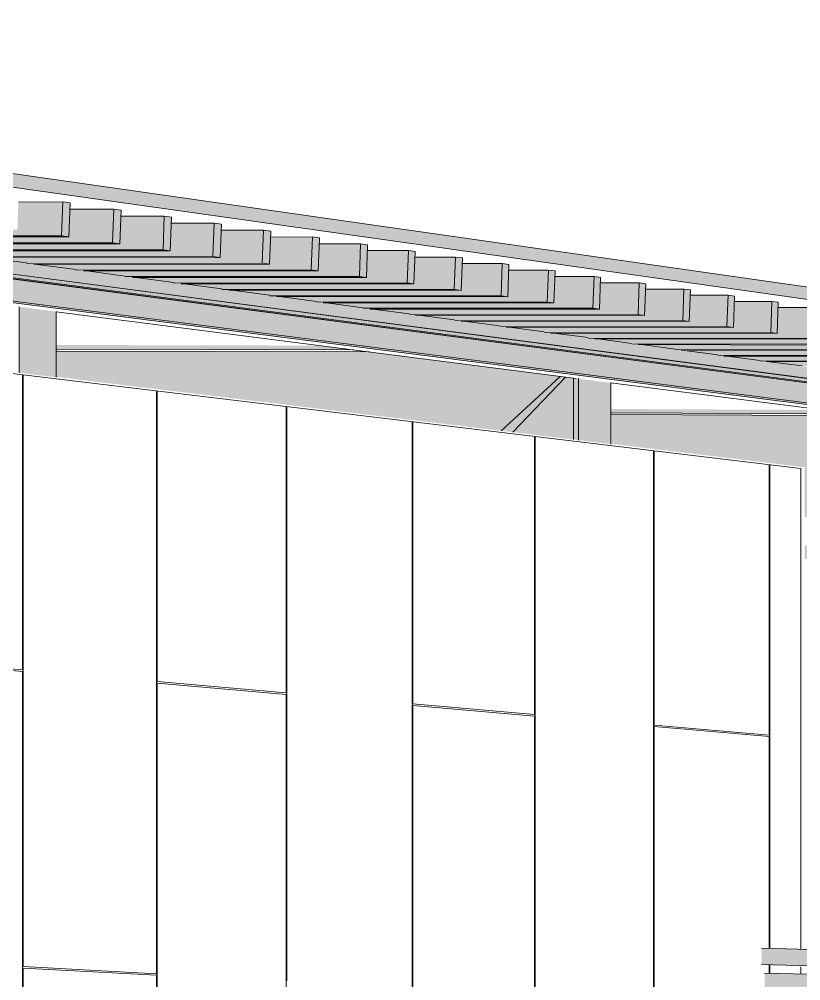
# Model space of a CAD drawing. Header units: inches. Extents: x 30764 to 92544, y -36095 to 66.
# Drawn here: x 92529.1151 to 92529.1736, y 66.0353 to 66.1072 of the extents above; entities that cross this region are included whole.
import ezdxf

# ---------------------------------------------------------------- set-up
doc = ezdxf.new("R2010")
doc.units = ezdxf.units.IN
doc.header["$MEASUREMENT"] = 0
for name, color, linetype, lineweight in [('A-GLAZ-CWMG', 51, 'Continuous', 9), ('A-ROOF', 132, 'Continuous', 13), ('A-WALL-PATT', 111, 'Continuous', 13), ('L-SITE-WALL', 31, 'Continuous', 13), ('S-BEAM', 12, 'Continuous', 9), ('S-COLS', 52, 'Continuous', 9)]:
    doc.layers.add(name, color=color, linetype=linetype, lineweight=lineweight)

# ---------------------------------------------------------------- blocks, each defined once
blk = doc.blocks.new('FP_55-Looking North East Copy 1')
at = {"layer": 'A-WALL-PATT', "lineweight": 9}
for p, q in [((31213.95448, 66.05854), (31213.95448, 66.080621)), ((31213.954533, 66.05842), (31213.954533, 66.080615)), ((31213.96449, 66.057552), (31213.96449, 66.079417)), ((31213.964541, 66.057661), (31213.964541, 66.079411)), ((31213.974206, 66.056817), (31213.974206, 66.078249)), ((31213.974255, 66.056701), (31213.974255, 66.078243)), ((31213.983639, 66.055883), (31213.983639, 66.077114)), ((31213.983687, 66.055989), (31213.983687, 66.077108)), ((31213.992803, 66.055193), (31213.992803, 66.076012)), ((31213.99285, 66.05508), (31213.99285, 66.076006)), ((31214.001709, 66.054308), (31214.001709, 66.074941)), ((31214.001754, 66.054411), (31214.001754, 66.074935)), ((31214.010367, 66.053659), (31214.010367, 66.073899)), ((31214.010411, 66.053549), (31214.010411, 66.073894)), ((31213.944216, 66.059436), (31213.95448, 66.05854)), ((31213.95448, 66.058425), (31213.944216, 66.059319)), ((31213.95448, 66.014146), (31213.95448, 66.058425)), ((31213.954533, 66.03634), (31213.954533, 66.05842)), ((31213.96449, 66.0358), (31213.96449, 66.057552)), ((31213.964541, 66.057661), (31213.974206, 66.056817)), ((31213.964541, 66.057548), (31213.974206, 66.056705)), ((31213.964541, 66.013934), (31213.964541, 66.057548)), ((31213.974206, 66.01373), (31213.974206, 66.056705)), ((31213.974255, 66.035271), (31213.974255, 66.056701)), ((31213.983639, 66.034762), (31213.983639, 66.055883)), ((31213.983687, 66.055989), (31213.992803, 66.055193)), ((31213.992803, 66.055084), (31213.983687, 66.055879)), ((31213.983687, 66.01353), (31213.983687, 66.055879)), ((31213.992803, 66.013337), (31213.992803, 66.055084)), ((31213.99285, 66.034262), (31213.99285, 66.05508)), ((31214.001754, 66.054411), (31214.010367, 66.053659)), ((31214.001709, 66.033782), (31214.001709, 66.054308)), ((31214.001754, 66.054304), (31214.010367, 66.053553)), ((31214.001754, 66.013148), (31214.001754, 66.054304)), ((31214.010367, 66.037689), (31214.010367, 66.053553)), ((31214.010411, 66.037688), (31214.010411, 66.053549)), ((31214.010367, 66.035834), (31214.010367, 66.036455)), ((31214.010411, 66.035833), (31214.010411, 66.036452)), ((31213.96449, 66.0358), (31213.954533, 66.03634)), ((31213.954533, 66.036225), (31213.96449, 66.035687)), ((31213.954533, 65.99195), (31213.954533, 66.036225)), ((31213.96449, 65.99207), (31213.96449, 66.035687))]:
    blk.add_line(p, q, dxfattribs=at)

msp = doc.modelspace()

# ---------------------------------------------------------------- hatches: boundary and pattern name
at = {"layer": 'A-GLAZ-CWMG', "lineweight": 5}
for points in [[(92529.385739, 66.052329), (92529.385739, 66.052538), (92529.017024, 66.101014), (92529.017024, 66.10194), (92529.016884, 66.101959), (92529.016884, 66.100602), (92529.385228, 66.052396)], [(92529.386168, 66.052486), (92529.386168, 66.053058), (92529.37496, 66.054547), (92529.374829, 66.054564), (92529.315313, 66.06247), (92529.314949, 66.062474), (92529.314949, 66.062518), (92529.30205, 66.064232), (92529.301777, 66.064235), (92529.301777, 66.064268), (92529.147805, 66.08469), (92529.147651, 66.08471), (92529.147624, 66.084746), (92529.144368, 66.085146), (92529.144244, 66.085163), (92529.144244, 66.085195), (92529.140893, 66.085607), (92529.1408, 66.08562), (92529.1408, 66.085652), (92529.137381, 66.086074), (92529.137319, 66.086096), (92529.137319, 66.086114), (92529.134557, 66.086481), (92529.134313, 66.086481), (92529.1338, 66.086556), (92529.1338, 66.086582), (92529.131006, 66.086953), (92529.130708, 66.08696), (92529.130243, 66.087022), (92529.130243, 66.087054), (92529.127417, 66.08743), (92529.127171, 66.08743), (92529.126646, 66.087504), (92529.126646, 66.087532), (92529.123787, 66.087912), (92529.12354, 66.087912), (92529.12301, 66.087991), (92529.12301, 66.088015), (92529.120118, 66.088399), (92529.11987, 66.088399), (92529.119334, 66.088484), (92529.119334, 66.088504), (92529.116407, 66.088892), (92529.115974, 66.088916), (92529.115616, 66.088983), (92529.115616, 66.088997), (92529.112655, 66.089391), (92529.112405, 66.08939), (92529.111857, 66.089487), (92529.111857, 66.089497), (92529.108798, 66.089895), (92529.108426, 66.089919), (92529.108056, 66.089996), (92529.108056, 66.090002), (92529.105023, 66.090405), (92529.104647, 66.090421), (92529.104211, 66.090478), (92529.104211, 66.090512), (92529.101141, 66.09092), (92529.100826, 66.090928), (92529.100322, 66.090995), (92529.100322, 66.091029), (92529.097023, 66.091441), (92529.096961, 66.091441), (92529.096389, 66.091517), (92529.096389, 66.091552), (92529.093244, 66.091969), (92529.09299, 66.091968), (92529.09241, 66.092045), (92529.09241, 66.09208), (92529.089227, 66.092503), (92529.088972, 66.092502), (92529.088385, 66.09258), (92529.088385, 66.092615), (92529.085163, 66.093043), (92529.084907, 66.093042), (92529.084313, 66.093121), (92529.084313, 66.093156), (92529.081051, 66.093589), (92529.080794, 66.093588), (92529.080194, 66.093668), (92529.080196, 66.093703), (92529.076891, 66.094142), (92529.076633, 66.094141), (92529.076025, 66.094221), (92529.076025, 66.094257), (92529.072681, 66.094701), (92529.072422, 66.0947), (92529.071807, 66.094781), (92529.071807, 66.094817), (92529.068421, 66.095267), (92529.068161, 66.095265), (92529.067539, 66.095348), (92529.067539, 66.095384), (92529.06411, 66.095839), (92529.063849, 66.095838), (92529.063219, 66.095922), (92529.063219, 66.095958), (92529.059746, 66.096419), (92529.059484, 66.096418), (92529.058847, 66.096502), (92529.058847, 66.096539), (92529.055329, 66.097006), (92529.055067, 66.097004), (92529.054421, 66.09709), (92529.054421, 66.097126), (92529.050859, 66.0976), (92529.050595, 66.097598), (92529.049942, 66.097685), (92529.049942, 66.097722), (92529.046333, 66.098201), (92529.046068, 66.098199), (92529.045407, 66.098287), (92529.045407, 66.098324), (92529.041751, 66.09881), (92529.041486, 66.098808), (92529.040816, 66.098897), (92529.040816, 66.098934), (92529.037112, 66.099426), (92529.036846, 66.099424), (92529.036168, 66.099514), (92529.036168, 66.099551), (92529.032415, 66.10005), (92529.032147, 66.100048), (92529.031461, 66.100139), (92529.031461, 66.100176), (92529.027658, 66.100682), (92529.02739, 66.100679), (92529.026695, 66.100772), (92529.026695, 66.10081), (92529.022841, 66.101322), (92529.022572, 66.101319), (92529.021868, 66.101413), (92529.021868, 66.101451), (92529.017963, 66.10197), (92529.017692, 66.101967), (92529.017044, 66.102028), (92529.017044, 66.100991), (92529.385738, 66.052542)]]:
    msp.add_hatch(color=256, dxfattribs=at).paths.add_polyline_path(points, flags=0)
at = {"layer": 'A-ROOF', "lineweight": 5}
for points in [[(92529.398926, 66.054549), (92529.398926, 66.055133), (92529.033468, 66.107243), (92529.033468, 66.106108), (92529.393117, 66.055369)], [(92529.193532, 66.03589), (92529.193532, 66.037119), (92529.170633, 66.037704), (92529.170633, 66.036489), (92529.191772, 66.035936)]]:
    msp.add_hatch(color=256, dxfattribs=at).paths.add_polyline_path(points, flags=0)
at = {"layer": 'S-BEAM', "lineweight": 5}
for points in [[(92529.384017, 66.051578), (92529.384017, 66.05254), (92529.016885, 66.100575), (92529.016885, 66.098733), (92529.383646, 66.051625)], [(92529.384538, 66.051414), (92529.384538, 66.051494), (92529.016885, 66.098686), (92529.016885, 66.098546), (92529.384029, 66.051479)], [(92529.100322, 66.090995), (92529.118229, 66.09103), (92529.118324, 66.093568), (92529.115007, 66.093557), (92529.11493, 66.091483), (92529.097222, 66.091443), (92529.100322, 66.091029)], [(92529.104211, 66.090478), (92529.122052, 66.090509), (92529.122147, 66.093032), (92529.118868, 66.093022), (92529.11879, 66.090957), (92529.101145, 66.090922), (92529.104211, 66.090512)], [(92529.108056, 66.089968), (92529.125832, 66.089993), (92529.125926, 66.092502), (92529.122685, 66.092493), (92529.122607, 66.090436), (92529.105026, 66.090407), (92529.108056, 66.090002)], [(92529.111857, 66.089463), (92529.129568, 66.089484), (92529.129663, 66.091978), (92529.126458, 66.09197), (92529.126381, 66.089921), (92529.108864, 66.089897), (92529.111857, 66.089497)], [(92529.115616, 66.088964), (92529.133263, 66.08898), (92529.133357, 66.09146), (92529.130188, 66.091453), (92529.130111, 66.089412), (92529.112658, 66.089393), (92529.115616, 66.088997)], [(92529.119334, 66.08847), (92529.136916, 66.088481), (92529.13701, 66.090948), (92529.133877, 66.090942), (92529.1338, 66.088909), (92529.116646, 66.088863), (92529.119334, 66.088504)], [(92529.12301, 66.087982), (92529.140529, 66.087989), (92529.140622, 66.090441), (92529.137524, 66.090436), (92529.137447, 66.088412), (92529.120295, 66.088378), (92529.12301, 66.088015)], [(92529.126646, 66.087499), (92529.144101, 66.087501), (92529.144194, 66.08994), (92529.14113, 66.089936), (92529.141054, 66.08792), (92529.123904, 66.087899), (92529.126646, 66.087532)], [(92529.130243, 66.087022), (92529.147635, 66.087019), (92529.147727, 66.089445), (92529.144697, 66.089442), (92529.144621, 66.087433), (92529.127474, 66.087424), (92529.130243, 66.087054)], [(92529.151129, 66.086543), (92529.151221, 66.088955), (92529.148224, 66.088952), (92529.148148, 66.086952), (92529.131012, 66.086954), (92529.1338, 66.086582), (92529.1338, 66.086549), (92529.14824, 66.086544)], [(92529.154585, 66.086071), (92529.154677, 66.08847), (92529.151713, 66.088469), (92529.151637, 66.086476), (92529.134595, 66.086478), (92529.137562, 66.086082), (92529.151729, 66.086073)], [(92529.158004, 66.085605), (92529.158096, 66.087991), (92529.155164, 66.08799), (92529.155088, 66.086005), (92529.138139, 66.086008), (92529.141043, 66.08562), (92529.156984, 66.085606)], [(92529.161386, 66.085144), (92529.161477, 66.087517), (92529.158577, 66.087516), (92529.158501, 66.085539), (92529.141644, 66.085542), (92529.144486, 66.085162), (92529.158593, 66.085147)], [(92529.164732, 66.084687), (92529.164823, 66.087048), (92529.161954, 66.087048), (92529.161878, 66.085079), (92529.145112, 66.085081), (92529.147892, 66.08471), (92529.161969, 66.084691)], [(92529.168042, 66.084236), (92529.168133, 66.086583), (92529.165294, 66.086585), (92529.165219, 66.084623), (92529.148542, 66.084625), (92529.151263, 66.084262), (92529.16531, 66.08424)], [(92529.171317, 66.083789), (92529.171407, 66.086124), (92529.168599, 66.086126), (92529.168524, 66.084172), (92529.151936, 66.084175), (92529.154598, 66.083819), (92529.170136, 66.083791)], [(92529.174558, 66.083347), (92529.174648, 66.08567), (92529.171869, 66.085672), (92529.171794, 66.083726), (92529.155294, 66.083728), (92529.157898, 66.083381), (92529.174518, 66.083347)], [(92529.177764, 66.08291), (92529.177854, 66.08522), (92529.175104, 66.085223), (92529.175029, 66.083285), (92529.158617, 66.083287), (92529.161391, 66.082946), (92529.175119, 66.082915)], [(92529.180937, 66.082477), (92529.181026, 66.084775), (92529.178306, 66.084779), (92529.178231, 66.082848), (92529.161639, 66.082886), (92529.164396, 66.082517), (92529.178906, 66.082482)], [(92529.184077, 66.082048), (92529.184166, 66.084335), (92529.181474, 66.084339), (92529.181399, 66.082416), (92529.164866, 66.082457), (92529.167595, 66.082092), (92529.183288, 66.082051)], [(92529.187185, 66.081625), (92529.187273, 66.083899), (92529.184609, 66.083904), (92529.184535, 66.081988), (92529.16806, 66.082033), (92529.17076, 66.081672), (92529.184623, 66.081632)], [(92529.190261, 66.081205), (92529.190349, 66.083468), (92529.187712, 66.083473), (92529.187638, 66.081565), (92529.171221, 66.081613), (92529.173894, 66.081256), (92529.187726, 66.081213)], [(92529.14011, 66.082494), (92529.13763, 66.082812), (92529.117878, 66.082859), (92529.117878, 66.08255), (92529.1395, 66.082495)], [(92529.152006, 66.076331), (92529.155965, 66.080457), (92529.141263, 66.082346), (92529.117879, 66.082407), (92529.117879, 66.080466), (92529.148258, 66.076785)], [(92529.177726, 66.077686), (92529.175345, 66.077992), (92529.159406, 66.078068), (92529.159406, 66.077777), (92529.174577, 66.077702)], [(92529.193419, 66.032148), (92529.19354, 66.035242), (92529.170855, 66.035843), (92529.170855, 66.032782), (92529.191772, 66.032194)]]:
    msp.add_hatch(color=256, dxfattribs=at).paths.add_polyline_path(points, flags=0)
at = {"layer": 'S-BEAM'}
for points in [[(92529.118786, 66.090954), (92529.118882, 66.09349), (92529.118324, 66.093568), (92529.118229, 66.09103), (92529.118324, 66.091017)], [(92529.122603, 66.090434), (92529.122698, 66.092955), (92529.122147, 66.093032), (92529.122052, 66.090509), (92529.122147, 66.090496)], [(92529.126376, 66.089919), (92529.126471, 66.092426), (92529.125926, 66.092502), (92529.125832, 66.089993), (92529.125926, 66.089981)], [(92529.130107, 66.08941), (92529.130201, 66.091903), (92529.129663, 66.091978), (92529.129568, 66.089484), (92529.129663, 66.089471)], [(92529.133796, 66.088907), (92529.133889, 66.091385), (92529.133357, 66.09146), (92529.133263, 66.08898), (92529.133747, 66.088914)], [(92529.137443, 66.08841), (92529.137536, 66.090874), (92529.13701, 66.090948), (92529.136916, 66.088481), (92529.13701, 66.088469)], [(92529.14105, 66.087918), (92529.141143, 66.090368), (92529.140622, 66.090441), (92529.140529, 66.087989), (92529.140622, 66.087976)], [(92529.144616, 66.087431), (92529.144709, 66.089868), (92529.144194, 66.08994), (92529.144101, 66.087501), (92529.144194, 66.087489)], [(92529.148144, 66.08695), (92529.148216, 66.089376), (92529.147727, 66.089445), (92529.147641, 66.087019), (92529.147727, 66.087007)], [(92529.151633, 66.086474), (92529.151725, 66.088884), (92529.151221, 66.088955), (92529.151129, 66.086543), (92529.151221, 66.08653)], [(92529.155084, 66.086003), (92529.155175, 66.0884), (92529.154677, 66.08847), (92529.154585, 66.086071), (92529.154677, 66.086059)], [(92529.158497, 66.085538), (92529.158589, 66.087922), (92529.158096, 66.087991), (92529.158004, 66.085605), (92529.158096, 66.085592)], [(92529.161874, 66.085077), (92529.161965, 66.087448), (92529.161477, 66.087517), (92529.161386, 66.085144), (92529.161478, 66.085131)], [(92529.165215, 66.084621), (92529.165305, 66.08698), (92529.164823, 66.087048), (92529.164732, 66.084687), (92529.164823, 66.084675)], [(92529.16852, 66.084171), (92529.16861, 66.086517), (92529.168133, 66.086583), (92529.168042, 66.084236), (92529.168133, 66.084223)], [(92529.17179, 66.083725), (92529.17188, 66.086058), (92529.171407, 66.086124), (92529.171317, 66.083789), (92529.171408, 66.083777)]]:
    msp.add_hatch(color=256, dxfattribs=at).paths.add_polyline_path(points, flags=0)
at = {"layer": 'S-BEAM', "lineweight": 5}
h = msp.add_hatch(color=256, dxfattribs=at)
h.paths.add_polyline_path([(92529.173855, 66.066826), (92529.179991, 66.067175), (92529.173855, 66.06786), (92529.173855, 66.066987)], flags=0)
h.paths.add_polyline_path([(92529.185867, 66.068607), (92529.19286, 66.075742), (92529.178749, 66.077556), (92529.159407, 66.077652), (92529.159407, 66.075459), (92529.173855, 66.073709), (92529.173855, 66.069988), (92529.183336, 66.068898)], flags=0)
at = {"layer": 'S-COLS', "lineweight": 5}
for points in [[(92529.117833, 66.080444), (92529.117833, 66.085362), (92529.115068, 66.085715), (92529.115068, 66.080777), (92529.117565, 66.080476)], [(92529.156566, 66.075779), (92529.156566, 66.08038), (92529.155965, 66.080457), (92529.152006, 66.076331), (92529.152635, 66.076255)], [(92529.156927, 66.075734), (92529.156927, 66.080333), (92529.156564, 66.080379), (92529.156564, 66.075778)], [(92529.159358, 66.075442), (92529.159358, 66.080022), (92529.156927, 66.080333), (92529.156927, 66.075734), (92529.157697, 66.075642)]]:
    msp.add_hatch(color=256, dxfattribs=at).paths.add_polyline_path(points, flags=0)

# ---------------------------------------------------------------- linework, layer by layer
at = {"layer": 'A-GLAZ-CWMG'}
for p, q in [((92529.385799, 66.052368), (92529.016884, 66.100693)), ((92529.385799, 66.052318), (92529.016884, 66.100596)), ((92529.385726, 66.052316), (92529.016884, 66.100574)), ((92529.386142, 66.052485), (92529.017003, 66.100988)), ((92529.386168, 66.052486), (92529.017044, 66.100991)), ((92529.115616, 66.088997), (92529.112655, 66.089391)), ((92529.119334, 66.088504), (92529.116407, 66.088892)), ((92529.12301, 66.088015), (92529.120118, 66.088399)), ((92529.126646, 66.087532), (92529.123787, 66.087912)), ((92529.130243, 66.087054), (92529.127417, 66.08743)), ((92529.1338, 66.086582), (92529.131006, 66.086953)), ((92529.137319, 66.086114), (92529.134557, 66.086481)), ((92529.1408, 66.085652), (92529.13807, 66.086015)), ((92529.144244, 66.085195), (92529.141545, 66.085553)), ((92529.147651, 66.084742), (92529.144982, 66.085096)), ((92529.151023, 66.084294), (92529.148384, 66.084645)), ((92529.154359, 66.083851), (92529.151749, 66.084198)), ((92529.15766, 66.083412), (92529.155079, 66.083755)), ((92529.160926, 66.082978), (92529.158374, 66.083317)), ((92529.164159, 66.082549), (92529.161635, 66.082884)), ((92529.167359, 66.082124), (92529.164862, 66.082456)), ((92529.170526, 66.081703), (92529.168056, 66.082031)), ((92529.17366, 66.081287), (92529.171217, 66.081611))]:
    msp.add_line(p, q, dxfattribs=at)
at = {"layer": 'A-ROOF'}
for p, q in [((92529.033468, 66.107243), (92529.398926, 66.055133)), ((92529.398926, 66.054549), (92529.033468, 66.106108)), ((92529.193532, 66.037119), (92529.170633, 66.037704)), ((92529.170633, 66.036489), (92529.193532, 66.03589))]:
    msp.add_line(p, q, dxfattribs=at)
at = {"layer": 'L-SITE-WALL'}
for p, q in [((92529.173566, 66.073616), (92529.005727, 66.093804)), ((92529.173566, 66.03763), (92529.173566, 66.073616)), ((92529.173566, 66.035772), (92529.173566, 66.036315))]:
    msp.add_line(p, q, dxfattribs=at)
at = {"layer": 'S-BEAM'}
for p, q in [((92529.016885, 66.098701), (92529.384538, 66.051494)), ((92529.016885, 66.098546), (92529.384538, 66.051414)), ((92529.115007, 66.093557), (92529.118324, 66.093568)), ((92529.118324, 66.093568), (92529.118229, 66.09103)), ((92529.118882, 66.09349), (92529.118324, 66.093568)), ((92529.118786, 66.090954), (92529.118882, 66.09349)), ((92529.118868, 66.093022), (92529.122147, 66.093032)), ((92529.122147, 66.093032), (92529.122052, 66.090509)), ((92529.122698, 66.092955), (92529.122147, 66.093032)), ((92529.122603, 66.090434), (92529.122698, 66.092955)), ((92529.122685, 66.092493), (92529.125926, 66.092502)), ((92529.125926, 66.092502), (92529.125832, 66.089993)), ((92529.126471, 66.092426), (92529.125926, 66.092502)), ((92529.126376, 66.089919), (92529.126471, 66.092426)), ((92529.126458, 66.09197), (92529.129663, 66.091978)), ((92529.129663, 66.091978), (92529.129568, 66.089484)), ((92529.130201, 66.091903), (92529.129663, 66.091978)), ((92529.130107, 66.08941), (92529.130201, 66.091903)), ((92529.130188, 66.091453), (92529.133357, 66.09146)), ((92529.133357, 66.09146), (92529.133263, 66.08898)), ((92529.133889, 66.091385), (92529.133357, 66.09146)), ((92529.133796, 66.088907), (92529.133889, 66.091385)), ((92529.100322, 66.090995), (92529.118229, 66.09103)), ((92529.100889, 66.09092), (92529.118786, 66.090954)), ((92529.104211, 66.090478), (92529.122052, 66.090509)), ((92529.104771, 66.090404), (92529.122603, 66.090434)), ((92529.118229, 66.09103), (92529.118786, 66.090954)), ((92529.122052, 66.090509), (92529.122603, 66.090434)), ((92529.133877, 66.090942), (92529.13701, 66.090948)), ((92529.13701, 66.090948), (92529.136916, 66.088481)), ((92529.137536, 66.090874), (92529.13701, 66.090948)), ((92529.137443, 66.08841), (92529.137536, 66.090874)), ((92529.137524, 66.090436), (92529.140622, 66.090441)), ((92529.140622, 66.090441), (92529.140529, 66.087989)), ((92529.141143, 66.090368), (92529.140622, 66.090441)), ((92529.14105, 66.087918), (92529.141143, 66.090368)), ((92529.108056, 66.089968), (92529.125832, 66.089993)), ((92529.10861, 66.089894), (92529.126376, 66.089919)), ((92529.125832, 66.089993), (92529.126376, 66.089919)), ((92529.14113, 66.089936), (92529.144194, 66.08994)), ((92529.144194, 66.08994), (92529.144101, 66.087501)), ((92529.144709, 66.089868), (92529.144194, 66.08994)), ((92529.144616, 66.087431), (92529.144709, 66.089868)), ((92529.111857, 66.089463), (92529.129568, 66.089484)), ((92529.112405, 66.08939), (92529.130107, 66.08941)), ((92529.115616, 66.088964), (92529.133263, 66.08898)), ((92529.129568, 66.089484), (92529.130107, 66.08941)), ((92529.133263, 66.08898), (92529.133796, 66.088907)), ((92529.144697, 66.089442), (92529.147727, 66.089445)), ((92529.147727, 66.089445), (92529.147635, 66.087019)), ((92529.148236, 66.089374), (92529.147727, 66.089445)), ((92529.148144, 66.08695), (92529.148236, 66.089374)), ((92529.148224, 66.088952), (92529.151221, 66.088955)), ((92529.151221, 66.088955), (92529.151129, 66.086543)), ((92529.151725, 66.088884), (92529.151221, 66.088955)), ((92529.116158, 66.088892), (92529.133796, 66.088907)), ((92529.119334, 66.08847), (92529.136916, 66.088481)), ((92529.11987, 66.088399), (92529.137443, 66.08841)), ((92529.136916, 66.088481), (92529.137443, 66.08841)), ((92529.151633, 66.086474), (92529.151725, 66.088884)), ((92529.151713, 66.088469), (92529.154677, 66.08847)), ((92529.154677, 66.08847), (92529.154585, 66.086071)), ((92529.155175, 66.0884), (92529.154677, 66.08847)), ((92529.155084, 66.086003), (92529.155175, 66.0884)), ((92529.12301, 66.087982), (92529.140529, 66.087989)), ((92529.12354, 66.087912), (92529.14105, 66.087918)), ((92529.126646, 66.087499), (92529.144101, 66.087501)), ((92529.140529, 66.087989), (92529.14105, 66.087918)), ((92529.144101, 66.087501), (92529.144616, 66.087431)), ((92529.155164, 66.08799), (92529.158096, 66.087991)), ((92529.158096, 66.087991), (92529.158004, 66.085605)), ((92529.158589, 66.087922), (92529.158096, 66.087991)), ((92529.158497, 66.085538), (92529.158589, 66.087922)), ((92529.158577, 66.087516), (92529.161477, 66.087517)), ((92529.161477, 66.087517), (92529.161386, 66.085144)), ((92529.161965, 66.087448), (92529.161477, 66.087517)), ((92529.127171, 66.08743), (92529.144616, 66.087431)), ((92529.130243, 66.087022), (92529.147635, 66.087019)), ((92529.130761, 66.086953), (92529.148144, 66.08695)), ((92529.147635, 66.087019), (92529.148144, 66.08695)), ((92529.161874, 66.085077), (92529.161965, 66.087448)), ((92529.161954, 66.087048), (92529.164823, 66.087048)), ((92529.164823, 66.087048), (92529.164732, 66.084687)), ((92529.165305, 66.08698), (92529.164823, 66.087048)), ((92529.165215, 66.084621), (92529.165305, 66.08698)), ((92529.1338, 66.086549), (92529.151129, 66.086543)), ((92529.134313, 66.086481), (92529.151633, 66.086474)), ((92529.137319, 66.086082), (92529.154585, 66.086071)), ((92529.151129, 66.086543), (92529.151633, 66.086474)), ((92529.154585, 66.086071), (92529.155084, 66.086003)), ((92529.165294, 66.086585), (92529.168133, 66.086583)), ((92529.168133, 66.086583), (92529.168042, 66.084236)), ((92529.16861, 66.086517), (92529.168133, 66.086583)), ((92529.16852, 66.084171), (92529.16861, 66.086517)), ((92529.168599, 66.086126), (92529.171407, 66.086124)), ((92529.171407, 66.086124), (92529.171317, 66.083789)), ((92529.17188, 66.086058), (92529.171407, 66.086124)), ((92529.17179, 66.083725), (92529.17188, 66.086058)), ((92529.117833, 66.085329), (92529.156743, 66.080356)), ((92529.137826, 66.086015), (92529.155084, 66.086003)), ((92529.1408, 66.08562), (92529.158004, 66.085605)), ((92529.141302, 66.085553), (92529.158497, 66.085538)), ((92529.158004, 66.085605), (92529.158497, 66.085538)), ((92529.171869, 66.085672), (92529.174648, 66.08567)), ((92529.144244, 66.085163), (92529.161386, 66.085144)), ((92529.144741, 66.085097), (92529.161874, 66.085077)), ((92529.147651, 66.08471), (92529.164732, 66.084687)), ((92529.148143, 66.084645), (92529.165215, 66.084621)), ((92529.161386, 66.085144), (92529.161874, 66.085077)), ((92529.164732, 66.084687), (92529.165215, 66.084621)), ((92529.151023, 66.084262), (92529.168042, 66.084236)), ((92529.151509, 66.084198), (92529.16852, 66.084171)), ((92529.168042, 66.084236), (92529.16852, 66.084171)), ((92529.154359, 66.083819), (92529.171317, 66.083789)), ((92529.15484, 66.083756), (92529.17179, 66.083725)), ((92529.15766, 66.083381), (92529.174558, 66.083347)), ((92529.158136, 66.083318), (92529.175025, 66.083283)), ((92529.171317, 66.083789), (92529.17179, 66.083725)), ((92529.117878, 66.08255), (92529.14011, 66.082494)), ((92529.160926, 66.082947), (92529.177764, 66.08291)), ((92529.161391, 66.082885), (92529.178227, 66.082846)), ((92529.164159, 66.082518), (92529.180937, 66.082477)), ((92529.164626, 66.082456), (92529.181395, 66.082414)), ((92529.141263, 66.082346), (92529.117879, 66.082407)), ((92529.167359, 66.082093), (92529.184077, 66.082048)), ((92529.16782, 66.082032), (92529.18453, 66.081987)), ((92529.170526, 66.081673), (92529.187185, 66.081625)), ((92529.170982, 66.081612), (92529.187633, 66.081563)), ((92529.152006, 66.076331), (92529.155965, 66.080457)), ((92529.159358, 66.080022), (92529.19369, 66.075635)), ((92529.159406, 66.077777), (92529.177726, 66.077686)), ((92529.178749, 66.077556), (92529.159407, 66.077652)), ((92529.170855, 66.035843), (92529.19354, 66.035242))]:
    msp.add_line(p, q, dxfattribs=at)
at = {"layer": 'S-COLS'}
for p, q in [((92529.115068, 66.080777), (92529.115068, 66.085715)), ((92529.117833, 66.085362), (92529.117833, 66.080444)), ((92529.155548, 66.080511), (92529.151133, 66.076437)), ((92529.156564, 66.080349), (92529.156564, 66.075778)), ((92529.156927, 66.075734), (92529.156927, 66.080364)), ((92529.159358, 66.080053), (92529.159358, 66.075442))]:
    msp.add_line(p, q, dxfattribs=at)

# ---------------------------------------------------------------- block references
at = {"layer": 'L-SITE-WALL', "lineweight": 9}
msp.add_blockref('FP_55-Looking North East Copy 1', (61315.160842, 0), dxfattribs=at)

doc.saveas('drawing.dxf')
